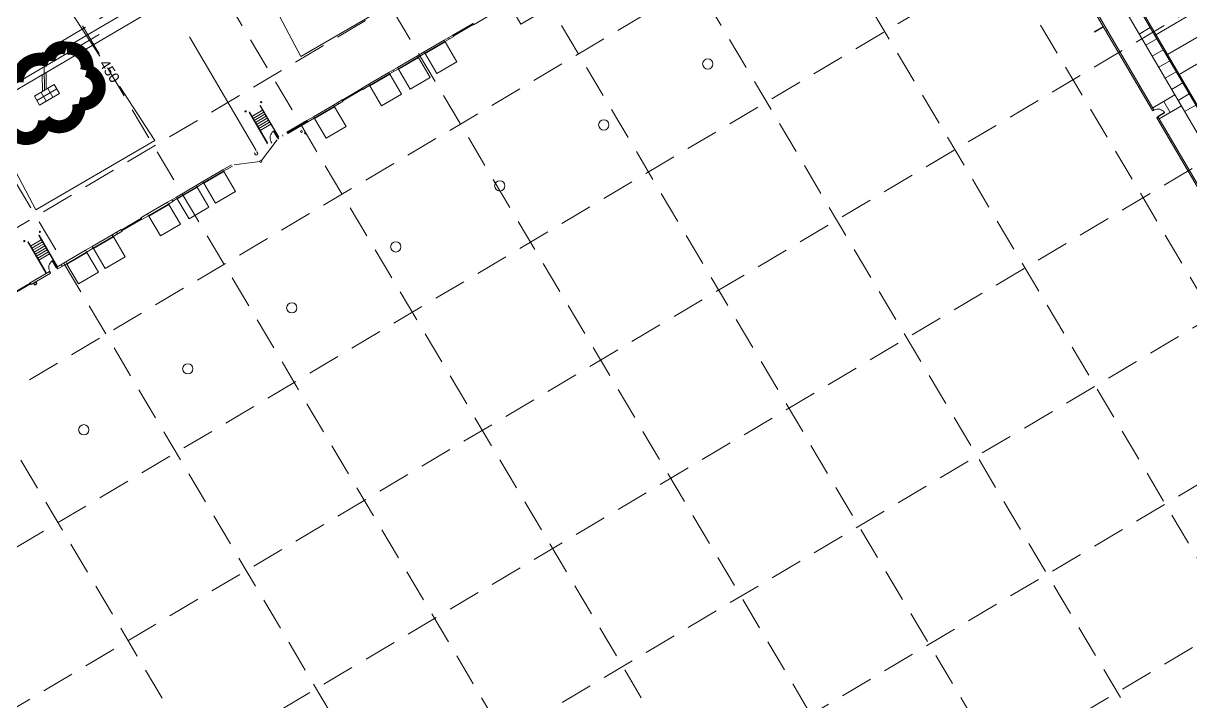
# Model space of a CAD drawing. Header units: inches. Extents: x 2527773 to 2531821, y 6906669 to 6910268.
# Drawn here: x 2529759 to 2530214.1, y 6909069.3 to 6909333.8 of the extents above; entities that cross this region are included whole.
import ezdxf
from ezdxf.enums import TextEntityAlignment as Align

# ---------------------------------------------------------------- set-up
doc = ezdxf.new("R2010")
doc.units = ezdxf.units.IN
doc.header["$MEASUREMENT"] = 0
for name, pattern in [('DGN Style 2', [85.538802, 51.323281, -34.215521]), ('DGN Style 4', [136.947622, 68.431042, -34.215521, 0.085539, -34.215521]), ('HIDDEN', [0.009525, 0.00635, -0.003175])]:
    doc.linetypes.add(name, pattern=pattern)
for name, color, linetype, lineweight in [('A-DOCK-LEVELER', 251, 'Continuous', 0), ('CE-GRAD-RIDG', 32, 'DGN Style 2', 30), ('CE-GRADE-25128 - CE-GRAD-CONT-MAJR-LABL-STD1', 1, 'Continuous', 30), ('CE-GRADE-25128 - CE-GRAD-CONT-MAJR-LINE', 1, 'Continuous', 80), ('CE-PUTIL-25128 - CE-UTIL-STRM-INLT', 251, 'Continuous', 13), ('CE-PUTIL-25128 - CE-UTIL-STRM-RCP-CL3-48IN', 251, 'DGN Style 4', 13), ('CE-PUTIL-25128 - CE-UTIL-STRM-WALL', 251, 'Continuous', 13), ('CE-SITE-25128 - 906-BP-01$0$A-BOLLARD', 251, 'Continuous', 0), ('CE-SITE-25128 - 906-BP-01$0$A-DOCK DOOR LINE', 251, 'Continuous', 0), ('CE-SITE-25128 - 906-BP-01$0$A-DOCK-LEVELER', 251, 'Continuous', 0), ('CE-SITE-25128 - 906-BP-01$0$A-DOOR', 251, 'Continuous', 0), ('CE-SITE-25128 - 906-BP-01$0$A-DOOR-SHELL', 251, 'Continuous', 0), ('CE-SITE-25128 - 906-BP-01$0$A-FLOR', 251, 'Continuous', 0), ('CE-SITE-25128 - 906-BP-01$0$A-FLOR-STRS', 251, 'Continuous', 0), ('CE-SITE-25128 - 906-BP-01$0$A-KNOCKOUT-PANELS', 251, 'Continuous', 0), ('CE-SITE-25128 - 906-BP-01$0$A-WALL-SHELL', 251, 'Continuous', 0), ('CE-SITE-25128 - 906-BP-01$0$P-FIXT', 251, 'Continuous', 0), ('CE-SITE-25128 - A-BOLLARD', 251, 'Continuous', 0), ('CE-SITE-25128 - A-DOOR', 251, 'Continuous', 0), ('CE-SITE-25128 - a-paving', 251, 'Continuous', 0), ('CE-SITE-25128 - A-ROOF', 251, 'Continuous', 0), ('CE-SITE-25128 - a-sidewalks', 251, 'Continuous', 0), ('CE-SITE-25128 - a-stripes', 251, 'Continuous', 0), ('CE-SITE-25128 - A-WALL-SHELL', 251, 'Continuous', 0)]:
    doc.layers.add(name, color=color, linetype=linetype, lineweight=lineweight)
doc.layers.add('GRID', color=254, linetype='HIDDEN')
doc.layers.add('LEGEND', color=7, linetype='Continuous')
doc.styles.get("Standard").update_dxf_attribs({"font": 'ARIAL.TTF'})

# ---------------------------------------------------------------- blocks, each defined once
blk = doc.blocks.new('906-BP-01$0$A$C3CD811FF_2')
at = {"layer": 'CE-SITE-25128 - 906-BP-01$0$A-BOLLARD', "ltscale": 0.273403}
for centre in [(-1.96, 4.22), (-3.82, 3.13)]:
    blk.add_circle(centre, 0.0762, dxfattribs=at)
at = {"layer": 'CE-SITE-25128 - 906-BP-01$0$A-FLOR-STRS', "ltscale": 0.273403}
for p, q in [((-3.41, 3.02), (-3.37, 3.04)), ((-1.22, -0.71), (-3.41, 3.02)), ((-1.23, -0.61), (-3.37, 3.04)), ((-1.81, 3.28), (-3.08, 2.54)), ((-1.67, 3.04), (-2.94, 2.3)), ((-1.52, 2.8), (-2.8, 2.06)), ((-2.07, 3.81), (-2.1, 3.79)), ((0.04, 0.14), (-2.1, 3.79)), ((0.12, 0.07), (-2.07, 3.81)), ((-1.38, 2.56), (-2.65, 1.82)), ((-1.24, 2.32), (-2.51, 1.57)), ((-1.1, 2.08), (-2.37, 1.33)), ((-0.96, 1.84), (-2.23, 1.09)), ((-0.82, 1.6), (-2.09, 0.85)), ((0.04, 0.14), (0.07, 0.16)), ((-1.27, -0.63), (-1.23, -0.61))]:
    blk.add_line(p, q, dxfattribs=at)
blk = doc.blocks.new('A$C3CD811FF_5')
at = {"color": 0, "linetype": 'ByBlock', "lineweight": -2}
for p, q in [((-55.5, 0), (-55.5, -170.5)), ((5.5, 0), (5.5, -170.5)), ((-55.5, -4), (-54, -4)), ((-54, -4), (-54, -170.5)), ((4, -4), (4, -170.5)), ((4, -4), (5.5, -4)), ((4, -70.5), (-54, -70.5)), ((4, -81.5), (-54, -81.5)), ((4, -92.5), (-54, -92.5)), ((4, -103.5), (-54, -103.5)), ((4, -114.5), (-54, -114.5)), ((4, -125.5), (-54, -125.5)), ((4, -136.5), (-54, -136.5)), ((4, -147.5), (-54, -147.5)), ((-55.5, -170.5), (-54, -170.5)), ((5.5, -170.5), (4, -170.5))]:
    blk.add_line(p, q, dxfattribs=at)
for centre in [(-67.5, -182.5), (17.5, -182.5)]:
    blk.add_circle(centre, 3, dxfattribs=at)

msp = doc.modelspace()

# ---------------------------------------------------------------- hatches: boundary and pattern name
at = {"layer": 'CE-SITE-25128 - 906-BP-01$0$A-KNOCKOUT-PANELS', "lineweight": 0, "ltscale": 0.273403}
h = msp.add_hatch(dxfattribs=at)
h.set_pattern_fill('ANSI31', color=256, style=0)
h.set_pattern_definition([(75.381, (814.92326, 1091.4154), (-0.25198581456, 0.065726627315), [])])
h.paths.add_polyline_path([(2529861.76, 6909291.29), (2529869.52, 6909295.84), (2529869.83, 6909295.32), (2529862.06, 6909290.77)], flags=16)

# ---------------------------------------------------------------- linework, layer by layer
at = {"layer": 'A-DOCK-LEVELER', "lineweight": 0, "ltscale": 0.083333, "flags": 128}
msp.add_lwpolyline([(2529960.73, 6909337.98), (2529952.97, 6909333.43), (2529948.42, 6909341.2), (2529956.18, 6909345.75), (2529960.73, 6909337.98)], dxfattribs=at)
at = {"layer": 'CE-GRAD-RIDG', "linetype": 'DGN Style 2', "lineweight": 0}
msp.add_line((2529849.7, 6909284.21), (2529784.2, 6909396.33), dxfattribs=at)
at = {"layer": 'CE-GRADE-25128 - CE-GRAD-CONT-MAJR-LINE', "color": 35, "linetype": 'Continuous', "lineweight": 0, "flags": 128}
for points in [[(2529896.11, 6909374.77), (2529873.74, 6909409.32), (2529833.04, 6909385.55), (2529867.14, 6909320.86), (2529913.54, 6909347.84), (2529903.7, 6909363.05)], [(2529788.85, 6909321.01), (2529770.41, 6909349.49), (2529729.71, 6909325.72), (2529763.81, 6909261.03), (2529810.21, 6909288.02), (2529796.44, 6909309.29)]]:
    msp.add_lwpolyline(points, dxfattribs=at)
at = {"layer": 'CE-PUTIL-25128 - CE-UTIL-STRM-INLT', "color": 5, "extrusion": (0, 0, -1)}
for p, q in [((2529772.07, 6909308.17), (2529764.3, 6909303.62)), ((2529770.49, 6909304.92), (2529768.47, 6909308.38)), ((2529767.9, 6909303.41), (2529765.88, 6909306.86))]:
    msp.add_line(p, q, dxfattribs=at)
at = {"layer": 'CE-PUTIL-25128 - CE-UTIL-STRM-INLT', "color": 5, "flags": 128}
msp.add_lwpolyline([(2529773.08, 6909306.44), (2529771.06, 6909309.89), (2529763.29, 6909305.34), (2529765.32, 6909301.89)], close=True, dxfattribs=at)
at = {"layer": 'CE-PUTIL-25128 - CE-UTIL-STRM-RCP-CL3-48IN', "color": 5, "lineweight": 0}
msp.add_line((2529767.11, 6909316.85), (2529767.18, 6909307.62), dxfattribs=at)
at = {"layer": 'CE-PUTIL-25128 - CE-UTIL-STRM-RCP-CL3-48IN', "color": 5, "lineweight": 0, "flags": 128}
msp.add_lwpolyline([(2530918.43, 6908915.77), (2530890.12, 6908963.09), (2530239.22, 6909451.42, 0.302205), (2530018.05, 6909463.97), (2528753.12, 6908722.39, 0.415961), (2528717.73, 6908585.03), (2528785.5, 6908471), (2528781.08, 6908463.12)], format="xyb", dxfattribs=at)
at = {"layer": 'CE-PUTIL-25128 - CE-UTIL-STRM-WALL', "color": 5, "lineweight": 0}
for p, q in [((2529867.18, 6909378.13), (2529561.25, 6909198.77)), ((2529869.46, 6909374.25), (2529563.52, 6909194.89)), ((2529766.38, 6909313.82), (2529766.43, 6909307.18)), ((2529767.88, 6909314.69), (2529767.92, 6909308.05))]:
    msp.add_line(p, q, dxfattribs=at)
at = {"layer": 'CE-SITE-25128 - 906-BP-01$0$A-BOLLARD', "lineweight": 0, "ltscale": 0.273403}
for p, q in [((2529935.25, 6909333.67), (2529935.39, 6909333.75)), ((2529935.25, 6909333.66), (2529935.39, 6909333.74)), ((2529935.25, 6909333.66), (2529935.25, 6909333.67)), ((2529762.8, 6909232.38), (2529762.94, 6909232.46)), ((2529762.8, 6909232.37), (2529762.94, 6909232.45)), ((2529762.8, 6909232.37), (2529762.8, 6909232.38)), ((2529763.35, 6909231.76), (2529762.94, 6909232.46)), ((2529763.34, 6909231.75), (2529762.94, 6909232.45)), ((2529763.34, 6909231.75), (2529763.91, 6909231.8)), ((2529763.35, 6909231.76), (2529763.91, 6909231.81)), ((2529763.8, 6909232.97), (2529763.95, 6909233.05)), ((2529764.21, 6909232.27), (2529763.8, 6909232.97)), ((2529763.82, 6909232.96), (2529763.95, 6909233.04)), ((2529764.23, 6909232.27), (2529763.82, 6909232.96)), ((2529764.21, 6909232.27), (2529763.9, 6909231.8)), ((2529764.23, 6909232.27), (2529763.91, 6909231.8)), ((2529763.95, 6909233.04), (2529763.95, 6909233.05))]:
    msp.add_line(p, q, dxfattribs=at)
for centre, radius in [((2530025.82, 6909317.92), 2), ((2529985.27, 6909294.15), 2), ((2529868.9, 6909290.9), 0.25), ((2529944.73, 6909270.38), 2), ((2529904.18, 6909246.6), 2), ((2529863.64, 6909222.83), 2), ((2529823.09, 6909199.06), 2), ((2529782.54, 6909175.29), 2)]:
    msp.add_circle(centre, radius, dxfattribs=at)
at = {"layer": 'CE-SITE-25128 - 906-BP-01$0$A-DOCK DOOR LINE', "lineweight": 0, "ltscale": 0.273403}
for p, q in [((2529926.65, 6909329.23), (2529934.12, 6909333.61)), ((2529926.81, 6909328.94), (2529934.29, 6909333.33)), ((2529883.51, 6909303.94), (2529890.99, 6909308.33)), ((2529883.68, 6909303.66), (2529891.16, 6909308.04)), ((2529797.33, 6909253.22), (2529804.8, 6909257.61)), ((2529797.5, 6909252.94), (2529804.97, 6909257.32)), ((2529754.11, 6909228.08), (2529761.59, 6909232.46)), ((2529754.28, 6909227.79), (2529761.76, 6909232.18))]:
    msp.add_line(p, q, dxfattribs=at)
at = {"layer": 'CE-SITE-25128 - 906-BP-01$0$A-DOCK-LEVELER', "lineweight": 0, "ltscale": 0.273403, "flags": 128}
for points in [[(2529927.95, 6909318.77), (2529920.19, 6909314.21), (2529915.64, 6909321.98), (2529923.4, 6909326.53), (2529927.95, 6909318.77)], [(2529917.6, 6909312.7), (2529909.83, 6909308.15), (2529905.28, 6909315.91), (2529913.05, 6909320.46), (2529917.6, 6909312.7)], [(2529906.38, 6909306.12), (2529898.62, 6909301.57), (2529894.07, 6909309.34), (2529901.83, 6909313.89), (2529906.38, 6909306.12)], [(2529884.82, 6909293.48), (2529877.05, 6909288.93), (2529872.5, 6909296.69), (2529880.27, 6909301.24), (2529884.82, 6909293.48)], [(2529841.68, 6909268.19), (2529833.92, 6909263.64), (2529829.37, 6909271.4), (2529837.13, 6909275.96), (2529841.68, 6909268.19)], [(2529831.33, 6909262.12), (2529823.57, 6909257.57), (2529819.01, 6909265.34), (2529826.78, 6909269.89), (2529831.33, 6909262.12)], [(2529820.2, 6909255.4), (2529812.44, 6909250.85), (2529807.88, 6909258.62), (2529815.65, 6909263.17), (2529820.2, 6909255.4)], [(2529798.63, 6909242.76), (2529790.87, 6909238.21), (2529786.32, 6909245.97), (2529794.08, 6909250.52), (2529798.63, 6909242.76)], [(2529788.28, 6909236.69), (2529780.52, 6909232.14), (2529775.97, 6909239.9), (2529783.73, 6909244.46), (2529788.28, 6909236.69)]]:
    msp.add_lwpolyline(points, dxfattribs=at)
at = {"layer": 'CE-SITE-25128 - 906-BP-01$0$A-DOOR', "lineweight": 0, "ltscale": 0.273403}
for p, q in [((2529923.32, 6909326.67), (2529915.55, 6909322.12)), ((2529915.64, 6909321.98), (2529923.4, 6909326.53)), ((2529923.4, 6909326.53), (2529923.32, 6909326.67)), ((2529915.55, 6909322.12), (2529915.64, 6909321.98)), ((2529912.96, 6909320.61), (2529905.2, 6909316.05)), ((2529905.28, 6909315.91), (2529913.05, 6909320.46)), ((2529913.05, 6909320.46), (2529912.96, 6909320.61)), ((2529901.75, 6909314.03), (2529893.98, 6909309.48)), ((2529894.07, 6909309.34), (2529901.83, 6909313.89)), ((2529901.83, 6909313.89), (2529901.75, 6909314.03)), ((2529905.2, 6909316.05), (2529905.28, 6909315.91)), ((2529893.98, 6909309.48), (2529894.07, 6909309.34)), ((2529880.18, 6909301.39), (2529872.42, 6909296.84)), ((2529872.5, 6909296.69), (2529880.27, 6909301.24)), ((2529880.27, 6909301.24), (2529880.18, 6909301.39)), ((2529872.42, 6909296.84), (2529872.5, 6909296.69)), ((2529837.05, 6909276.1), (2529829.28, 6909271.55)), ((2529829.37, 6909271.4), (2529837.13, 6909275.96)), ((2529837.13, 6909275.96), (2529837.05, 6909276.1)), ((2529829.28, 6909271.55), (2529829.37, 6909271.4)), ((2529826.69, 6909270.03), (2529818.93, 6909265.48)), ((2529819.01, 6909265.34), (2529826.78, 6909269.89)), ((2529826.78, 6909269.89), (2529826.69, 6909270.03)), ((2529815.56, 6909263.31), (2529807.8, 6909258.76)), ((2529807.88, 6909258.62), (2529815.65, 6909263.17)), ((2529815.65, 6909263.17), (2529815.56, 6909263.31)), ((2529818.93, 6909265.48), (2529819.01, 6909265.34)), ((2529807.8, 6909258.76), (2529807.88, 6909258.62)), ((2529794, 6909250.67), (2529786.23, 6909246.12)), ((2529786.32, 6909245.97), (2529794.08, 6909250.52)), ((2529794.08, 6909250.52), (2529794, 6909250.67)), ((2529783.65, 6909244.6), (2529775.88, 6909240.05)), ((2529775.97, 6909239.9), (2529783.73, 6909244.46)), ((2529783.73, 6909244.46), (2529783.65, 6909244.6)), ((2529786.23, 6909246.12), (2529786.32, 6909245.97)), ((2529775.88, 6909240.05), (2529775.97, 6909239.9)), ((2529769.16, 6909237), (2529769.31, 6909237.09)), ((2529769.16, 6909237), (2529769.42, 6909236.57)), ((2529769.31, 6909237.09), (2529769.56, 6909236.66)), ((2529769.42, 6909236.57), (2529769.56, 6909236.66)), ((2529772.04, 6909238.69), (2529771.75, 6909238.52)), ((2529772.04, 6909238.69), (2529771.9, 6909238.61)), ((2529771.9, 6909238.61), (2529772.15, 6909238.17)), ((2529772.04, 6909238.69), (2529772.29, 6909238.26)), ((2529772.29, 6909238.26), (2529772.15, 6909238.17))]:
    msp.add_line(p, q, dxfattribs=at)
at = {"layer": 'CE-SITE-25128 - 906-BP-01$0$A-DOOR', "lineweight": 0, "ltscale": 0.273403, "flags": 128}
for points in [[(2530199.37, 6909299.69), (2530199.8, 6909299.94), (2530199.72, 6909300.08), (2530199.29, 6909299.83)], [(2530201.32, 6909297.35), (2530203.91, 6909298.87), (2530203.82, 6909299.01), (2530201.24, 6909297.49)], [(2530200.97, 6909296.95), (2530201.41, 6909297.21), (2530201.32, 6909297.35), (2530200.89, 6909297.1)], [(2529771.9, 6909238.61), (2529770.38, 6909241.19), (2529770.23, 6909241.11), (2529771.75, 6909238.52)]]:
    msp.add_lwpolyline(points, close=True, dxfattribs=at)
at = {"layer": 'CE-SITE-25128 - 906-BP-01$0$A-DOOR', "lineweight": 0, "ltscale": 0.273403}
for centre, start, end in [((2530201.32, 6909297.34), 33.723, 120.3121), ((2529771.91, 6909238.61), 123.723, 210.3121)]:
    msp.add_arc(centre, 3.01, start, end, dxfattribs=at)
at = {"layer": 'CE-SITE-25128 - 906-BP-01$0$A-DOOR-SHELL', "lineweight": 0, "ltscale": 0.273403}
for p, q in [((2529926.73, 6909329.09), (2529934.21, 6909333.47)), ((2529883.6, 6909303.8), (2529891.07, 6909308.18)), ((2529797.41, 6909253.08), (2529804.89, 6909257.46)), ((2529754.19, 6909227.94), (2529761.67, 6909232.32))]:
    msp.add_line(p, q, dxfattribs=at)
at = {"layer": 'CE-SITE-25128 - 906-BP-01$0$A-DOOR-SHELL', "lineweight": 0, "ltscale": 0.273403, "flags": 128}
for points in [[(2529934.22, 6909333.77), (2529934.08, 6909333.69), (2529934.33, 6909333.25), (2529934.48, 6909333.34)], [(2529926.6, 6909329.3), (2529926.46, 6909329.22), (2529926.71, 6909328.79), (2529926.86, 6909328.87)], [(2529891.09, 6909308.48), (2529890.95, 6909308.4), (2529891.2, 6909307.97), (2529891.34, 6909308.05)], [(2529883.47, 6909304.02), (2529883.33, 6909303.93), (2529883.58, 6909303.5), (2529883.72, 6909303.58)], [(2529804.91, 6909257.76), (2529804.76, 6909257.68), (2529805.02, 6909257.25), (2529805.16, 6909257.33)], [(2529797.29, 6909253.3), (2529797.14, 6909253.21), (2529797.4, 6909252.78), (2529797.54, 6909252.87)], [(2529761.69, 6909232.62), (2529761.54, 6909232.54), (2529761.8, 6909232.11), (2529761.94, 6909232.19)]]:
    msp.add_lwpolyline(points, close=True, dxfattribs=at)
at = {"layer": 'CE-SITE-25128 - 906-BP-01$0$A-FLOR', "lineweight": 0, "ltscale": 0.273403}
for p, q in [((2529923.01, 6909327.2), (2529915.25, 6909322.64)), ((2529912.66, 6909321.13), (2529904.89, 6909316.57)), ((2529901.44, 6909314.55), (2529893.68, 6909310)), ((2529879.88, 6909301.91), (2529872.11, 6909297.36)), ((2529836.74, 6909276.62), (2529828.98, 6909272.07)), ((2529826.39, 6909270.55), (2529818.63, 6909266)), ((2529815.17, 6909263.98), (2529807.41, 6909259.43)), ((2529793.61, 6909251.33), (2529785.84, 6909246.78)), ((2529783.26, 6909245.26), (2529775.49, 6909240.71))]:
    msp.add_line(p, q, dxfattribs=at)
at = {"layer": 'CE-SITE-25128 - 906-BP-01$0$A-KNOCKOUT-PANELS', "lineweight": 0, "ltscale": 0.273403, "flags": 128}
msp.add_lwpolyline([(2529861.76, 6909291.29), (2529869.52, 6909295.84), (2529869.83, 6909295.32), (2529862.06, 6909290.77)], close=True, dxfattribs=at)
at = {"layer": 'CE-SITE-25128 - 906-BP-01$0$A-WALL-SHELL', "lineweight": 0, "ltscale": 0.273403}
for p, q in [((2530199.2, 6909299.78), (2530169.31, 6909350.76)), ((2530199.72, 6909300.08), (2530169.83, 6909351.07)), ((2529942.01, 6909337.63), (2529934.53, 6909333.25)), ((2529934.53, 6909333.25), (2529934.22, 6909333.77)), ((2530181.08, 6909330.69), (2530181.6, 6909330.99)), ((2529926.46, 6909329.22), (2529923.01, 6909327.2)), ((2529923.32, 6909326.67), (2529923.01, 6909327.2)), ((2529926.77, 6909328.7), (2529923.32, 6909326.67)), ((2529925.04, 6909327.69), (2529924.73, 6909328.21)), ((2529926.77, 6909328.7), (2529926.46, 6909329.22)), ((2529915.25, 6909322.64), (2529912.66, 6909321.13)), ((2529915.55, 6909322.12), (2529912.96, 6909320.61)), ((2529915.55, 6909322.12), (2529915.25, 6909322.64)), ((2529912.96, 6909320.61), (2529912.66, 6909321.13)), ((2529904.89, 6909316.57), (2529901.44, 6909314.55)), ((2529901.75, 6909314.03), (2529901.44, 6909314.55)), ((2529905.2, 6909316.05), (2529901.75, 6909314.03)), ((2529903.47, 6909315.04), (2529903.17, 6909315.56)), ((2529905.2, 6909316.05), (2529904.89, 6909316.57)), ((2529893.68, 6909310), (2529891.09, 6909308.48)), ((2529891.4, 6909307.96), (2529891.09, 6909308.48)), ((2529893.98, 6909309.48), (2529891.4, 6909307.96)), ((2529893.98, 6909309.48), (2529893.68, 6909310)), ((2530193.72, 6909309.12), (2530194.24, 6909309.43)), ((2529883.33, 6909303.93), (2529879.88, 6909301.91)), ((2529883.63, 6909303.41), (2529880.18, 6909301.39)), ((2529883.63, 6909303.41), (2529883.33, 6909303.93)), ((2529880.18, 6909301.39), (2529879.88, 6909301.91)), ((2529881.91, 6909302.4), (2529881.6, 6909302.92)), ((2530199.72, 6909300.08), (2530199.2, 6909299.78)), ((2529872.11, 6909297.36), (2529869.52, 6909295.84)), ((2529869.83, 6909295.32), (2529869.52, 6909295.84)), ((2529872.42, 6909296.84), (2529869.83, 6909295.32)), ((2529872.42, 6909296.84), (2529872.11, 6909297.36)), ((2530201.41, 6909297.21), (2530200.88, 6909296.9)), ((2530249.77, 6909213.51), (2530200.88, 6909296.9)), ((2530250.29, 6909213.81), (2530201.41, 6909297.21)), ((2530206.36, 6909287.56), (2530206.88, 6909287.86)), ((2529840.19, 6909278.64), (2529836.74, 6909276.62)), ((2529837.05, 6909276.1), (2529836.74, 6909276.62)), ((2529840.5, 6909278.12), (2529837.05, 6909276.1)), ((2529828.98, 6909272.07), (2529826.39, 6909270.55)), ((2529829.28, 6909271.55), (2529826.69, 6909270.03)), ((2529829.28, 6909271.55), (2529828.98, 6909272.07)), ((2529826.69, 6909270.03), (2529826.39, 6909270.55)), ((2529818.63, 6909266), (2529815.17, 6909263.98)), ((2529815.56, 6909263.31), (2529815.17, 6909263.98)), ((2529817.29, 6909264.32), (2529815.56, 6909263.31)), ((2529817.21, 6909264.47), (2529816.9, 6909264.99)), ((2529818.93, 6909265.48), (2529817.21, 6909264.47)), ((2529817.29, 6909264.32), (2529817.21, 6909264.47)), ((2529818.93, 6909265.48), (2529818.63, 6909266)), ((2529807.41, 6909259.43), (2529804.82, 6909257.91)), ((2529805.21, 6909257.24), (2529804.82, 6909257.91)), ((2529805.21, 6909257.24), (2529807.8, 6909258.76)), ((2529807.8, 6909258.76), (2529807.41, 6909259.43)), ((2529797.06, 6909253.36), (2529793.61, 6909251.33)), ((2529797.45, 6909252.69), (2529797.06, 6909253.36)), ((2529794, 6909250.67), (2529793.61, 6909251.33)), ((2529797.45, 6909252.69), (2529794, 6909250.67)), ((2529795.72, 6909251.68), (2529795.33, 6909252.34)), ((2529785.84, 6909246.78), (2529783.26, 6909245.26)), ((2529783.65, 6909244.6), (2529783.26, 6909245.26)), ((2529786.23, 6909246.12), (2529783.65, 6909244.6)), ((2529786.23, 6909246.12), (2529785.84, 6909246.78)), ((2529775.49, 6909240.71), (2529772.04, 6909238.69)), ((2529775.88, 6909240.05), (2529772.43, 6909238.02)), ((2529774.16, 6909239.04), (2529773.77, 6909239.7)), ((2529775.88, 6909240.05), (2529775.49, 6909240.71)), ((2529769.16, 6909237), (2529761.69, 6909232.62)), ((2529769.55, 6909236.34), (2529762.08, 6909231.96)), ((2529769.16, 6909237), (2529769.55, 6909236.34)), ((2529772.04, 6909238.69), (2529772.43, 6909238.02)), ((2529762.08, 6909231.96), (2529761.69, 6909232.62))]:
    msp.add_line(p, q, dxfattribs=at)
at = {"layer": 'CE-SITE-25128 - 906-BP-01$0$P-FIXT', "lineweight": 0, "ltscale": 0.273403, "flags": 128}
msp.add_lwpolyline([(2530180.09, 6909332.36), (2530176.64, 6909330.34), (2530176.52, 6909330.56), (2530179.97, 6909332.58)], dxfattribs=at)
at = {"layer": 'CE-SITE-25128 - 906-BP-01$0$P-FIXT', "lineweight": 0, "ltscale": 0.273403}
for centre, radius in [((2529867.4, 6909291.56), 0.333), ((2529763.62, 6909232.29), 0.417)]:
    msp.add_circle(centre, radius, dxfattribs=at)
at = {"layer": 'CE-SITE-25128 - A-BOLLARD', "lineweight": 0, "ltscale": 0.083333}
for p, q in [((2529848.99, 6909283.09), (2529848.98, 6909283.1)), ((2529848.99, 6909283.09), (2529849.12, 6909283.17)), ((2529849.53, 6909282.48), (2529849.12, 6909283.18)), ((2529849.53, 6909282.47), (2529849.12, 6909283.17)), ((2529849.53, 6909282.48), (2529850.09, 6909282.53)), ((2529849.53, 6909282.47), (2529850.09, 6909282.52)), ((2529849.53, 6909282.47), (2529850.09, 6909282.52)), ((2529850.4, 6909282.99), (2529849.99, 6909283.69)), ((2529850, 6909283.68), (2529850.14, 6909283.76)), ((2529850.41, 6909282.99), (2529850, 6909283.68)), ((2529850.41, 6909282.99), (2529850, 6909283.68)), ((2529850.4, 6909282.99), (2529850.08, 6909282.52)), ((2529850.41, 6909282.99), (2529850.09, 6909282.52)), ((2529850.14, 6909283.76), (2529850.13, 6909283.77))]:
    msp.add_line(p, q, dxfattribs=at)
at = {"layer": 'CE-SITE-25128 - A-DOOR', "lineweight": 0, "ltscale": 0.083333}
for p, q in [((2529855.58, 6909287.66), (2529855.83, 6909287.23)), ((2529855.69, 6909287.15), (2529855.83, 6909287.23)), ((2529858.16, 6909289.18), (2529858.42, 6909288.75)), ((2529858.56, 6909288.83), (2529858.42, 6909288.75))]:
    msp.add_line(p, q, dxfattribs=at)
at = {"layer": 'CE-SITE-25128 - A-DOOR', "lineweight": 0, "ltscale": 0.083333, "flags": 128}
msp.add_lwpolyline([(2529858.16, 6909289.18), (2529856.65, 6909291.77), (2529856.5, 6909291.68), (2529858.02, 6909289.1)], close=True, dxfattribs=at)
at = {"layer": 'CE-SITE-25128 - A-DOOR', "lineweight": 0, "ltscale": 0.083333}
msp.add_arc((2529858.17, 6909289.18), 3.01, 123.723, 210.3121, dxfattribs=at)
at = {"layer": 'CE-SITE-25128 - a-paving', "lineweight": 0, "ltscale": 0.273403}
msp.add_line((2530177.52, 6909368.6), (2530218.74, 6909298.29), dxfattribs=at)
at = {"layer": 'CE-SITE-25128 - a-paving', "color": 5, "lineweight": 0, "ltscale": 0.273403, "flags": 128}
msp.add_lwpolyline([(2529763.3, 6909305.33), (2529771.06, 6909309.88), (2529773.08, 6909306.43), (2529765.32, 6909301.88)], close=True, dxfattribs=at)
at = {"layer": 'CE-SITE-25128 - A-ROOF', "lineweight": 0, "ltscale": 0.083333}
for p, q in [((2529851.83, 6909280.31), (2529857.89, 6909288.32)), ((2529851.17, 6909279.92), (2529841.22, 6909278.55))]:
    msp.add_line(p, q, dxfattribs=at)
msp.add_circle((2529851.58, 6909279.98), 0.417, dxfattribs=at)
at = {"layer": 'CE-SITE-25128 - a-sidewalks', "lineweight": 0, "ltscale": 0.273403}
for p, q in [((2530176.84, 6909368.78), (2530396.07, 6908994.8)), ((2530172.52, 6909366.25), (2530391.76, 6908992.27)), ((2530194.02, 6909329.58), (2530198.33, 6909332.11)), ((2530196.55, 6909325.27), (2530200.86, 6909327.79)), ((2530199.08, 6909320.95), (2530203.39, 6909323.48)), ((2530201.6, 6909316.64), (2530205.92, 6909319.17)), ((2530204.13, 6909312.33), (2530208.45, 6909314.85)), ((2530206.66, 6909308.01), (2530210.98, 6909310.54)), ((2530199.3, 6909300.8), (2530207.92, 6909305.86)), ((2530203.61, 6909303.33), (2530206.14, 6909299.02)), ((2530209.19, 6909303.7), (2530213.5, 6909306.23)), ((2530201.83, 6909296.49), (2530210.45, 6909301.54)), ((2530211.72, 6909299.38), (2530216.03, 6909301.91))]:
    msp.add_line(p, q, dxfattribs=at)
at = {"layer": 'CE-SITE-25128 - a-stripes', "lineweight": 0, "ltscale": 0.273403}
for p, q in [((2530217.78, 6909339.46), (2530200.53, 6909329.34)), ((2530222.34, 6909331.69), (2530205.08, 6909321.58)), ((2530226.89, 6909323.93), (2530209.63, 6909313.82))]:
    msp.add_line(p, q, dxfattribs=at)
at = {"layer": 'CE-SITE-25128 - A-WALL-SHELL', "lineweight": 0, "ltscale": 0.083333}
for p, q in [((2529860.34, 6909289.75), (2529860.03, 6909290.28)), ((2529855.43, 6909287.58), (2529855.74, 6909287.06)), ((2529858.31, 6909289.26), (2529858.61, 6909288.74))]:
    msp.add_line(p, q, dxfattribs=at)
at = {"layer": 'GRID', "color": 252, "linetype": 'HIDDEN', "lineweight": 0, "ltscale": 2000}
for p, q in [((2527986.87, 6908265.54), (2530841.55, 6909960.78)), ((2528014.21, 6908219.5), (2530868.89, 6909914.74)), ((2528041.55, 6908173.45), (2530896.24, 6909868.69)), ((2528068.89, 6908127.41), (2530923.58, 6909822.65)), ((2528096.24, 6908081.37), (2530950.92, 6909776.61)), ((2528123.58, 6908035.32), (2530978.26, 6909730.56)), ((2529922.1, 6909726.17), (2530879.21, 6908114.45)), ((2529876.06, 6909698.83), (2530833.17, 6908087.11)), ((2528150.92, 6907989.28), (2531005.61, 6909684.52)), ((2529830.02, 6909671.49), (2530787.13, 6908059.77)), ((2529783.97, 6909644.14), (2530741.08, 6908032.42)), ((2528178.26, 6907943.24), (2531032.95, 6909638.48)), ((2529737.93, 6909616.8), (2530695.04, 6908005.08)), ((2528205.61, 6907897.19), (2531060.29, 6909592.43)), ((2529691.89, 6909589.46), (2530649, 6907977.74)), ((2529645.84, 6909562.12), (2530602.95, 6907950.4)), ((2529599.8, 6909534.77), (2530556.91, 6907923.05)), ((2529553.76, 6909507.43), (2530510.87, 6907895.71))]:
    msp.add_line(p, q, dxfattribs=at)
at = {"layer": 'LEGEND', "color": 170, "ltscale": 100, "const_width": 5.08}
msp.add_lwpolyline([(2529756.6, 6909310.8, 0.520567), (2529756.6, 6909310.8, 0.765195), (2529749.67, 6909299.96, 0.417879), (2529754.92, 6909290.98, 0.6649), (2529767.23, 6909295.96, 0.744833), (2529780.59, 6909302.45, 0.975642), (2529783.66, 6909315.35, 0.520567), (2529775.82, 6909324.04, 0.520567), (2529768.98, 6909319.09, 0.540264), (2529756.6, 6909310.8)], format="xyb", close=True, dxfattribs=at)

# ---------------------------------------------------------------- block references
at = {"layer": 'CE-SITE-25128 - 906-BP-01$0$A-FLOR-STRS', "lineweight": 0, "ltscale": 0.273403, "extrusion": (0, 0, -1), "xscale": 0.08333333333333331, "yscale": 0.08333333333333331, "zscale": 0.08333333333333333, "rotation": 149.6189999851615}
msp.add_blockref('A$C3CD811FF_5', (-2529858.16, 6909289.18), dxfattribs=at)
at = {"layer": 'CE-SITE-25128 - 906-BP-01$0$A-FLOR-STRS', "lineweight": 0, "ltscale": 0.273403, "xscale": 3.280833333333333, "yscale": 3.280833333333333, "zscale": 3.280833333333333}
msp.add_blockref('906-BP-01$0$A$C3CD811FF_2', (2529771.9, 6909238.61), dxfattribs=at)

# ---------------------------------------------------------------- texts
at = {"layer": 'CE-GRADE-25128 - CE-GRAD-CONT-MAJR-LABL-STD1', "color": 35, "linetype": 'Continuous', "lineweight": 0}
msp.add_text('450', height=4, rotation=302.9195, dxfattribs=at).set_placement((2529792.64, 6909315.15), align=Align.MIDDLE_CENTER)

doc.saveas('drawing.dxf')
